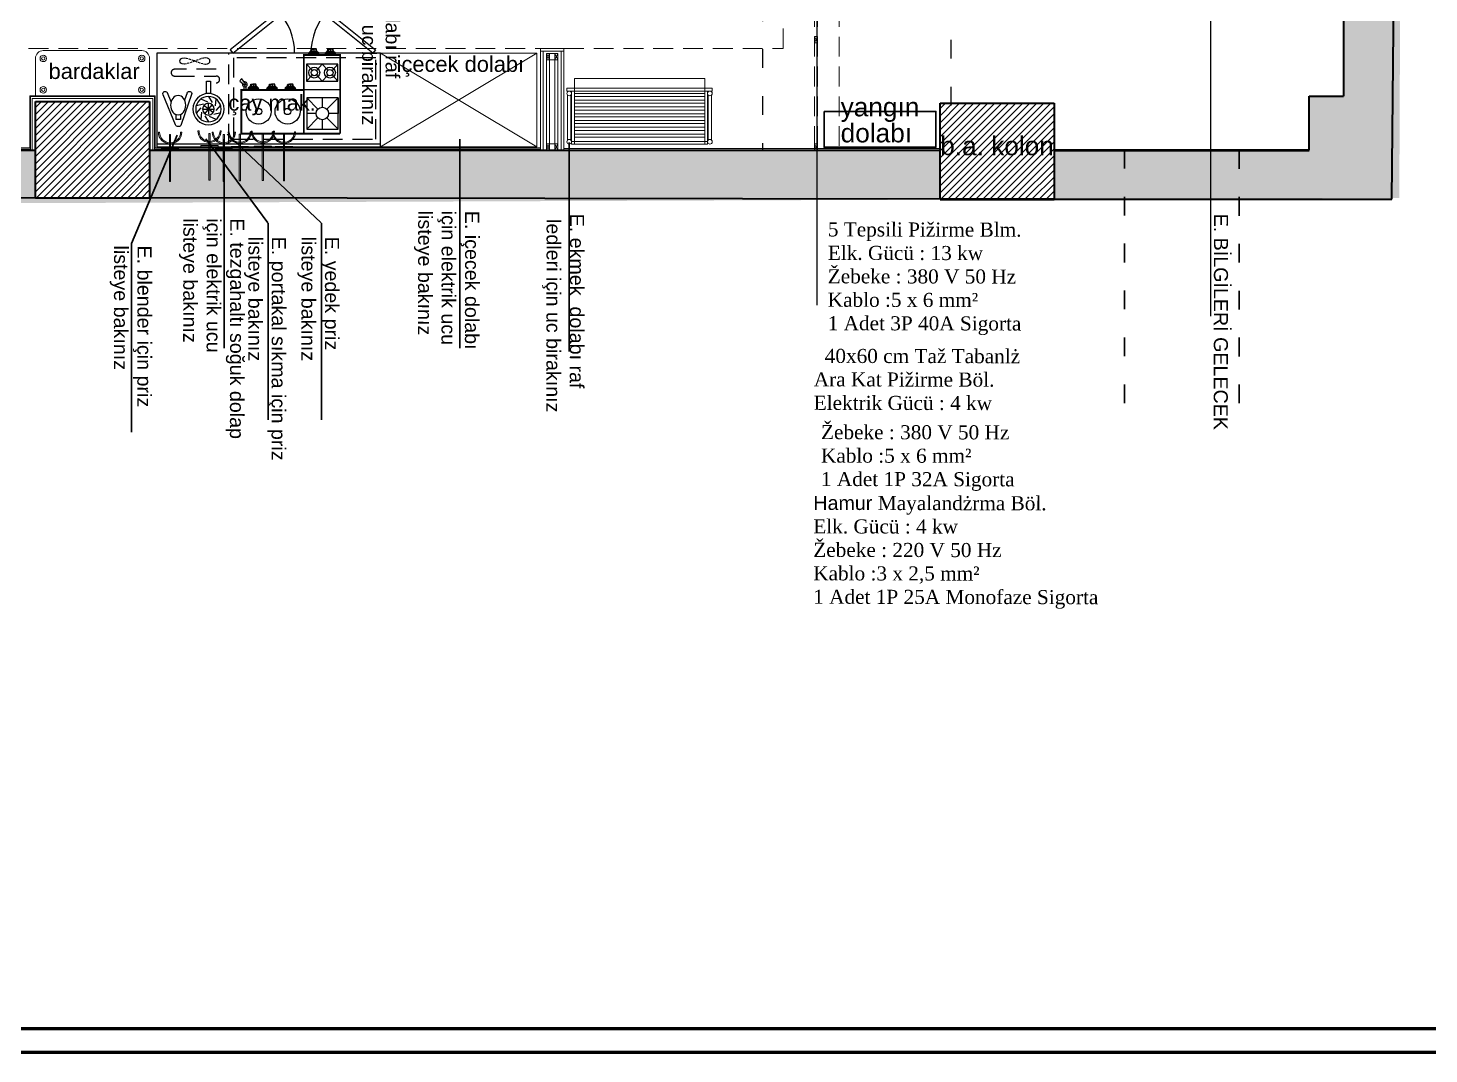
# Model space of a CAD drawing. Header units: millimetres. Extents: x 54215 to 67697, y 23496 to 56611.
# Drawn here: x 57009 to 57904, y 46192 to 46848 of the extents above; entities that cross this region are included whole.
import ezdxf

# ---------------------------------------------------------------- set-up
doc = ezdxf.new("R2010")
doc.units = ezdxf.units.MM
doc.linetypes.add('ACAD_ISO03W100', pattern=[30, 12, -18])
doc.linetypes.add('DASHED', pattern=[19.049999999999997, 12.7, -6.349999999999998])
for name, color, linetype, lineweight in [('- 0.09', 9, 'Continuous', 9), ('- 0.25', 43, 'Continuous', 25), ('- 0.30', 6, 'Continuous', 30), ('- 0.50', 30, 'Continuous', 50), ('END.MUTFAK', 135, 'Continuous', 25), ('no3_ahsap gorunus on ince', 32, 'Continuous', 13), ('no3_ahşap gorunus on kalın', 22, 'Continuous', 15), ('no3_cam kesit on', 131, 'Continuous', 18), ('no3_duvar kaplama', 8, 'Continuous', 0), ('no3_duvar mevcut', 4, 'Continuous', 35), ('no3_elektrik işaretleri', 10, 'Continuous', 0), ('no3_kutu profil gorunus', 8, 'Continuous', 0), ('no3_kutuprofil kesit', 74, 'Continuous', 18), ('no3_paslanmaz gorunus arka', 173, 'Continuous', 13), ('no3_tefriş izdüşüm', 87, 'Continuous', 15), ('t_elektrik', 1, 'Continuous', 30), ('t_yazı', 154, 'Continuous', 25)]:
    doc.layers.add(name, color=color, linetype=linetype, lineweight=lineweight)
for name, color, linetype in [('-DWG_ANA', 7, 'Continuous'), ('-DWG_DETAY1', 7, 'Continuous'), ('-DWG_DETAY2', 7, 'Continuous'), ('Kıtc-002 Çizgi', 7, 'Continuous'), ('Kıtc-041 İstif Rafı', 7, 'Continuous'), ('S2000-002 Çizgi', 7, 'Continuous')]:
    doc.layers.add(name, color=color, linetype=linetype)
doc.layers.add('0 rölöve', color=7, linetype='Continuous', true_color=0xf1380e)
doc.layers.add('no3_ahsap kesit on', color=7, linetype='Continuous', lineweight=20, true_color=0xfca103)
doc.layers.add('no3_alçıpan kesit', color=7, linetype='Continuous', lineweight=20, true_color=0xf5003d)
doc.styles.get("Standard").update_dxf_attribs({"font": 'arial.ttf'})

# ---------------------------------------------------------------- blocks, each defined once
blk = doc.blocks.new('A$C7D36761A')
at = {"layer": 'S2000-002 Çizgi'}
for points in [[(-2.3844095267e-06, 20.47177175591787), (6.62293793291792, 1.212041797656635, 0.6911405248656207), (10.36301778022698, 1.099513822895457), (18.28733002472472, 20.30297979377792)], [(2.836948346875941, 21.44732828849738), (4.451005036999046, 16.75359793616917, 0.6911405248656199)]]:
    blk.add_lwpolyline(points, format="xyb", dxfattribs=at)
for points in [[(13.13968514223143, 15.6931171166907), (15.51416098504614, 21.44732828849738)], [(7.066098159348257, 7.733081044767458), (7.066098159348257, 4.375970162553127)], [(7.066098159348257, 4.375970162553127), (10.06609815934826, 4.375970162553127)], [(10.06609815934826, 7.705285465795896), (10.06609815934826, 4.375970162553127)]]:
    blk.add_lwpolyline(points, dxfattribs=at)
for centre, radius, start, end in [((1.418472981233206, 20.95955002220944), 1.499999999999993, 18.97681448350662, 198.9768144835066), ((16.90074550488498, 20.87515404113765), 1.49999999999998, 337.5765031485553, 157.5765031485554)]:
    blk.add_arc(centre, radius, start, end, dxfattribs=at)
blk.add_ellipse((8.599317251704633, 13.59240987799239), major_axis=(0, -6.179202433773752), ratio=0.7813187861733522, dxfattribs=at)
blk = doc.blocks.new('A$C4AF1199D')
at = {"layer": 'S2000-002 Çizgi'}
for points in [[(2.400204933089298, 20.60039446509836), (5.418142582304426, 17.11905786534953)], [(5.398298399783922, 24.62678844026232), (5.793582934365075, 20.03642872537966)], [(6.250007820832253, 18), (13.75000782083225, 18)], [(12.58659315990735, 19.93750540995643), (7.134084447750865, 15.69714172376734)], [(7.658364898246872, 20.97446396229316), (12.41140668627577, 15.17286127327134)], [(10.19046196358522, 26.12197446750179), (7.812108126548992, 22.17595302798145)], [(10.17535400673296, 21.15505533376563), (10.00000782083225, 14.25)], [(14.94625202276984, 24.51484230391361), (10.70271014259015, 22.7204052093166)], [(17.84911841808934, 20.4192618115776), (13.361277260311, 21.4618230413671)], [(17.79026485132908, 15.39960553490345), (14.77232720211304, 18.88094213465229)], [(2.341351366329035, 15.58073818842422), (6.829192524106473, 14.53817695863472)], [(5.244217761647631, 11.48515769608639), (9.487759641826415, 13.2795947906834)], [(10.00000782083225, 9.878025532500033), (12.37836165786848, 13.82404697202037)], [(14.79217138463354, 11.3732115597395), (14.39688685005239, 15.96357127462215)]]:
    blk.add_lwpolyline(points, dxfattribs=at)
blk.add_lwpolyline([(8.750007820832252, 0), (11.25000782083225, 0), (11.25000782083225, 8), (8.750007820832252, 8)], close=True, dxfattribs=at)
for radius in [10, 8.121974467500472, 3.75]:
    blk.add_circle((10.00000782083225, 18), radius, dxfattribs=at)
blk = doc.blocks.new('A$C5997760D')
at = {"layer": 'Kıtc-002 Çizgi'}
blk.add_line((143.0000070267433, 84.8304996635179), (7.026743333e-06, 84.8304996635179), dxfattribs=at)
for points in [[(143.0000070267433, 26.83049966351791), (143.0000070267433, 86.83049966351791), (7.026743333e-06, 86.83049966351791), (7.026743333e-06, 26.83049966351791)], [(34.04534993914423, -8.9331842901e-06), (3.149249461815998, 24.77075963169591), (4.800634032808375, 26.83049966351791), (35.6967345101366, 2.05973109863771)], [(65.19891237955744, -8.9331842901e-06), (96.09501285688565, 24.77075963169591), (94.44362828589328, 26.83049966351791), (63.54752780856506, 2.05973109863771)]]:
    blk.add_lwpolyline(points, close=True, dxfattribs=at)
at = {"layer": 'Kıtc-002 Çizgi', "linetype": 'DASHED'}
blk.add_lwpolyline([(94.00000702674332, 81.8304996635179), (3.000007026743332, 81.8304996635179), (3.000007026743332, 29.83049966351791), (94.00000702674332, 29.83049966351791)], close=True, dxfattribs=at)
blk.add_lwpolyline([(97.00000702674333, 84.8304996635179), (97.00000702674333, 26.83049966351791)], dxfattribs=at)
for points in [[(131.6686718224737, 41.51216792158538), (104.9968734031281, 41.51216792158538, -1), (104.9968734031281, 45.857971913043)], [(104.9968734031281, 37.16636393012687), (131.6686718224737, 37.16636393012687, 1), (131.6686718224737, 41.51216792158538)]]:
    blk.add_lwpolyline(points, format="xyb", dxfattribs=at)
at = {"layer": 'Kıtc-002 Çizgi', "linetype": 'DASHED', "ltscale": 0.1}
blk.add_lwpolyline([(125.5600217277351, 29.85663837898119), (124.103026808516, 30.02866811229797), (122.4009299402678, 30.48220104558915), (120.5354317726705, 31.12340277886233), (118.5882329553951, 31.85843891212698), (116.6410341381197, 32.59347504539164), (114.7755359705225, 33.23467677866484), (113.0734391022742, 33.68820971195511), (111.6164441830551, 33.86023944527278), (110.4726350875935, 33.68820971195511), (109.6556285908336, 33.23467677866484), (109.1654246927792, 32.59347504539164), (109.0020233934283, 31.85843891212698), (109.1654246927792, 31.12340277886233), (109.6556285908336, 30.48220104558915), (110.4726350875935, 30.02866811229797), (111.6164441830551, 29.85663837898119), (113.0734391022742, 30.02866811229797), (114.7755359705225, 30.48220104558915), (116.6410341381197, 31.12340277886233), (118.5882329553951, 31.85843891212698), (120.5354317726705, 32.59347504539164), (122.4009299402678, 33.23467677866484), (124.103026808516, 33.68820971195511), (125.5600217277351, 33.86023944527278), (126.7038308231967, 33.68820971195511), (127.5208373199566, 33.23467677866484), (128.0110412180111, 32.59347504539164), (128.1744425173619, 31.85843891212698), (128.0110412180111, 31.12340277886233), (127.5208373199566, 30.48220104558915), (126.7038308231967, 30.02866811229797)], close=True, dxfattribs=at)
at = {"layer": 'Kıtc-002 Çizgi', "const_width": 0.4400000000000003}
for points in [[(31.78656147161929, 1.810961561527619), (30.72242176602231, 0.4836806909370355), (25.05136435733949, 5.030417930212933), (23.59928582496832, 6.194613434101484)], [(67.45770084708239, 1.810961561527619), (68.52184055267753, 0.4836806909370355), (74.19289796136219, 5.030417930212933), (75.64497649373152, 6.194613434101484)]]:
    blk.add_lwpolyline(points, dxfattribs=at)
at = {"layer": 'Kıtc-002 Çizgi'}
for centre, start, end in [((4.800634032808375, 26.83049966351791), 317.4567545819677, 0), ((94.44362828589328, 26.83049966351791), 180, 222.5432454180323)]:
    blk.add_arc(centre, 39.60000000000014, start, end, dxfattribs=at)
blk = doc.blocks.new('ÇO3')
at = {"layer": '-DWG_ANA', "color": 0, "const_width": 1.199999999999999}
for points in [[(0, 50.22077461259504), (63.21072229236732, 50.22077461259504), (63.21072229236732, 22.3403630613725), (23.21072229236734, 22.3403630613725), (23.21072229236734, 27.22077461259506)], [(0, 50.22077461259504), (0, 0), (23.21072229236734, 0), (23.21072229236734, 22.3403630613725)], [(23.21072229236734, 27.22077461259506), (23.21072229236734, 50.22077461259504)]]:
    blk.add_lwpolyline(points, dxfattribs=at)
at = {"layer": '-DWG_DETAY1', "color": 0}
for points in [[(1.380247212588072, 47.3810839628627), (1.380247212588072, 27.3810839628627), (21.38024721258807, 27.3810839628627), (21.38024721258807, 47.3810839628627), (1.380247212588072, 47.3810839628627), (8.551820087841861, 40.20951108760892)], [(15.38024721258807, 37.3810839628627), (21.38024721258807, 37.3810839628627), (21.38024721258807, 47.3810839628627), (11.38024721258807, 47.3810839628627), (11.38024721258807, 41.3810839628627)], [(21.38024721258807, 47.3810839628627), (14.20867433733429, 40.20951108760892)], [(8.551820087841861, 34.55265683811649), (1.380247212588072, 27.3810839628627), (1.380247212588072, 37.3810839628627), (7.380247212588074, 37.3810839628627)], [(8.551820087841861, 34.55265683811649), (1.380247212588072, 27.3810839628627), (1.380247212588072, 37.3810839628627), (7.380247212588074, 37.3810839628627)], [(11.38024721258807, 33.3810839628627), (11.38024721258807, 28.38108396286271), (11.38024721258807, 27.3810839628627)], [(14.20867433733429, 34.55265683811649), (21.38024721258807, 27.3810839628627)], [(0, 22.3403630613725), (23.21072229236734, 22.3403630613725)], [(1.488306473683678, 5.765965342303388), (21.48830647368368, 5.765965342303388), (21.48830647368368, 16.76596534230339), (1.488306473683678, 16.76596534230339), (1.488306473683678, 5.765965342303388), (11.48830647368368, 5.765965342303388), (11.48830647368368, 5.765965342303388)], [(1.488306473683678, 16.76596534230339), (5.203671739396668, 12.67906355001924)], [(5.163655430555991, 9.808849194862887), (1.488306473683678, 5.765965342303388)], [(11.48830647368368, 16.76596534230339), (7.851433321650803, 12.76540487506691)], [(7.893894655975371, 9.719818341782684), (11.48830647368368, 5.765965342303388), (15.16365543055599, 9.808849194862887)], [(17.8514333216508, 12.76540487506691), (21.48830647368368, 16.76596534230339), (11.48830647368368, 16.76596534230339), (15.20367173939689, 12.67906355001924)], [(17.8514333216508, 12.76540487506691), (21.48830647368368, 16.76596534230339), (11.48830647368368, 16.76596534230339), (15.20367173939667, 12.67906355001924)], [(11.48830647368368, 16.76596534230339), (11.48830647368368, 16.76596534230339)], [(17.89389465597537, 9.719818341782684), (21.48830647368368, 5.765965342303388)]]:
    blk.add_lwpolyline(points, dxfattribs=at)
for centre, radius in [((11.38024721258807, 37.3810839628627), 4), ((33.65140573768531, 36.10588161377882), 8), ((52.13021732999459, 36.10588161377882), 8)]:
    blk.add_circle(centre, radius, dxfattribs=at)
at = {"layer": '-DWG_DETAY2', "color": 0}
for points in [[(34.2277412717956, 21.29939940859094), (28.39251837540678, 21.30634256659641), (28.9604960605293, 20.76181562430793), (34.13213891178316, 20.75438293645721), (34.95532404188316, 20.76649333902196), (35.39762372754513, 21.31890437972879)], [(33.40449842494218, 20.61277673057748), (29.21679954758838, 20.60968742190926), (29.65794741385618, 20.1918396345327), (31.40008347482968, 20.19312482627947), (34.13199245820715, 20.17289423289731), (34.5743904500282, 20.62103384663351)], [(45.83848708743127, 21.29939940859094), (40.00326419104249, 21.30634256659641), (40.571241876165, 20.76181562430793), (45.74288472741886, 20.75438293645721), (46.56606985751886, 20.76649333902196), (47.00836954318083, 21.31890437972879)], [(45.01524424057786, 20.61277673057748), (40.82754536322409, 20.60968742190926), (41.26869322949185, 20.1918396345327), (43.01082929046538, 20.19312482627947), (45.74273827384286, 20.17289423289731), (46.18513626566389, 20.62103384663351)], [(57.87615927669025, 21.29939940859094), (52.04093638030144, 21.30634256659641), (52.60891406542397, 20.76181562430793), (57.7805569166778, 20.75438293645721), (58.60374204677782, 20.76649333902196), (59.04604173243978, 21.31890437972879)], [(57.05291642983685, 20.61277673057748), (52.86521755248305, 20.60968742190926), (53.30636541875083, 20.1918396345327), (55.04850147972433, 20.19312482627947), (57.78041046310182, 20.17289423289731), (58.22280845492286, 20.62103384663351)], [(8.542167780213047, -1.10391327302841), (2.706944883824232, -1.096970115022483), (3.274922568946747, -1.641497057310971), (8.446565420200612, -1.648929745161693), (9.269750550300614, -1.636819342596935), (9.712050235962579, -1.084408301890107)], [(7.718924933359629, -1.790535951041418), (3.531226056005833, -1.793625259709639), (3.972373922273618, -2.211473047085746), (5.714509983247126, -2.210187855339424), (8.446418966624606, -2.230418448722048), (8.888816958445659, -1.782278834984936)], [(19.20134730956374, -1.10391327302841), (13.36612441317493, -1.096970115022483), (13.93410209829744, -1.641497057310971), (19.10574494955131, -1.648929745161693), (19.92893007965131, -1.636819342596935), (20.37122976531327, -1.084408301890107)], [(18.37810446271032, -1.790535951041418), (14.19040558535653, -1.793625259709639), (14.63155345162431, -2.211473047085746), (16.37368951259782, -2.210187855339424), (19.1055984959753, -2.230418448722048), (19.54799648779635, -1.782278834984936)]]:
    blk.add_lwpolyline(points, close=True, dxfattribs=at)
for points in [[(29.91316507956663, 20.19638528264341), (30.23111852622469, 18.67532730739867), (32.087591283758, 18.68010806927577)], [(30.65391522439859, 18.82775041144714), (30.41970176757718, 20.17682594855387)], [(31.84980603959412, 18.82475912260224), (31.84879903341335, 20.18980195495942)], [(31.84991539601015, 18.67652151055153), (31.84991287951743, 18.67993273146521)], [(33.79170740263453, 20.17541414429798), (33.48165227740424, 18.68113648245435), (32.087591283758, 18.68010806927577)], [(33.02013046184721, 18.67738479027912), (33.02070368173509, 18.68079643591954)], [(33.04569113973503, 18.82951484921659), (33.27257137033212, 20.17984299790533)], [(41.52391089520231, 20.19638528264341), (41.8418643418604, 18.67532730739867), (43.69833709939371, 18.68010806927577)], [(42.2646610400343, 18.82775041144714), (42.03044758321289, 20.17682594855387)], [(43.46055185522982, 18.82475912260224), (43.45954484904905, 20.18980195495942)], [(43.46066121164585, 18.67652151055153), (43.46065869515314, 18.67993273146521)], [(45.40245321827025, 20.17541414429798), (45.09239809303994, 18.68113648245435), (43.69833709939371, 18.68010806927577)], [(44.63087627748291, 18.67738479027912), (44.63144949737077, 18.68079643591954)], [(44.65643695537074, 18.82951484921659), (44.88331718596779, 20.17984299790533)], [(53.56158308446129, 20.19638528264341), (53.87953653111936, 18.67532730739867), (55.73600928865267, 18.68010806927577)], [(54.30233322929325, 18.82775041144714), (54.06811977247185, 20.17682594855387)], [(55.49822404448879, 18.82475912260224), (55.49721703830801, 20.18980195495942)], [(55.49833340090479, 18.67652151055153), (55.4983308844121, 18.67993273146521)], [(57.44012540752919, 20.17541414429798), (57.13007028229888, 18.68113648245435), (55.73600928865267, 18.68010806927577)], [(56.66854846674187, 18.67738479027912), (56.66912168662975, 18.68079643591954)], [(56.69410914462968, 18.82951484921659), (56.92098937522678, 20.17984299790533)], [(60.30236056835042, 20.09560425763857), (60.30968001417682, 22.3403630613725)], [(61.5409759392021, 20.09560425763857), (61.5482953850285, 22.3403630613725)], [(4.227591587984076, -2.206927398975494), (4.545545034642144, -3.727985374220224), (6.402017792175457, -3.723204612342668)], [(4.968341732816043, -3.575562270171758), (4.734128275994634, -2.22648673306503)], [(6.164232548011568, -3.578553559016653), (6.163225541830799, -2.213510726659476)], [(6.164341904427597, -3.726791171067817), (6.164339387934888, -3.723379950153685)], [(8.106133911051982, -2.227898537321379), (7.796078785821692, -3.722176199164549), (6.402017792175457, -3.723204612342668)], [(7.334556970264658, -3.725927891339778), (7.33513019015254, -3.722516245699353)], [(7.360117648152482, -3.573797832402306), (7.586997878749571, -2.223469683713119)], [(14.88677111733477, -2.206927398975494), (15.20472456399284, -3.727985374220224), (17.06119732152615, -3.723204612342668)], [(15.62752126216674, -3.575562270171758), (15.39330780534533, -2.22648673306503)], [(16.82341207736226, -3.578553559016653), (16.82240507118149, -2.213510726659476)], [(16.82352143377829, -3.726791171067817), (16.82351891728558, -3.723379950153685)], [(18.76531344040268, -2.227898537321379), (18.45525831517239, -3.722176199164549), (17.06119732152615, -3.723204612342668)], [(17.99373649961535, -3.725927891339778), (17.99430971950323, -3.722516245699353)], [(18.01929717750318, -3.573797832402306), (18.24617740810026, -2.223469683713119)]]:
    blk.add_lwpolyline(points, dxfattribs=at)
blk.add_lwpolyline([(61.16252684008464, 19.13000828291705, 0.4195079726766159), (60.49312285691485, 18.46657117083987), (62.86194281268332, 15.29157950106491, 0.2080173185275179), (64.20706004464114, 16.63442533450143), (61.15858765703911, 19.13392603976854)], format="xyb", dxfattribs=at)
for centre, radius in [((33.65140573768531, 36.10588161377882), 2), ((52.13021732999459, 36.10588161377882), 2), ((6.576391135879931, 11.22453907153158), 3.5), ((6.576391135879931, 11.22453907153158), 2), ((16.57639113587993, 11.22453907153158), 3.5), ((16.57639113587993, 11.22453907153158), 2)]:
    blk.add_circle(centre, radius, dxfattribs=at)
for centre, radius, start, end in [((30.10596684974689, 19.68507344703084), 1.017472460869073, 277.0654184071776, 302.5842223577749), ((31.2548427310453, 20.01847158318196), 1.333765637982468, 243.2210520899354, 296.492319956226), ((32.44300747352713, 20.01934810457123), 1.333765637982468, 243.5922154038091, 296.8634832701106), ((33.59237400657412, 19.68764540556185), 1.017472460869073, 237.500313002265, 263.0191169528795), ((41.7167126653826, 19.68507344703084), 1.017472460869073, 277.0654184071776, 302.5842223577749), ((42.86558854668101, 20.01847158318196), 1.333765637982468, 243.2210520899354, 296.492319956226), ((44.05375328916285, 20.01934810457123), 1.333765637982468, 243.5922154038091, 296.8634832701106), ((45.20311982220983, 19.68764540556185), 1.017472460869073, 237.500313002265, 263.0191169528795), ((53.75438485464154, 19.68507344703084), 1.017472460869073, 277.0654184071776, 302.5842223577749), ((54.90326073593998, 20.01847158318196), 1.333765637982468, 243.2210520899354, 296.492319956226), ((56.09142547842179, 20.01934810457123), 1.333765637982468, 243.5922154038091, 296.8634832701106), ((57.24079201146878, 19.68764540556185), 1.017472460869073, 237.500313002265, 263.0191169528795), ((60.9191664132502, 18.69863144634109), 1.549395115505194, 339.0257181282757, 288.6695317622443), ((60.9191664132502, 18.69863144634109), 0.5493951155051946, 23.39968317832154, 245.7834632679873), ((4.420393358164347, -2.718239234587599), 1.017472460869073, 277.0654184071776, 302.5842223577749), ((5.569269239462752, -2.38484109843648), 1.333765637982468, 243.2210520899354, 296.492319956226), ((6.757433981944582, -2.383964577047663), 1.333765637982468, 243.5922154038091, 296.8634832701106), ((7.906800514991571, -2.715667276057045), 1.017472460869073, 237.500313002265, 263.0191169528795), ((15.07957288751504, -2.718239234587599), 1.017472460869073, 277.0654184071776, 302.5842223577749), ((16.22844876881345, -2.38484109843648), 1.333765637982468, 243.2210520899354, 296.492319956226), ((17.41661351129528, -2.383964577047663), 1.333765637982468, 243.5922154038091, 296.8634832701106), ((18.56598004434227, -2.715667276057045), 1.017472460869073, 237.500313002265, 263.0191169528795)]:
    blk.add_arc(centre, radius, start, end, dxfattribs=at)
blk = doc.blocks.new('plan girişblok')
at = {"layer": '- 0.09'}
h = blk.add_hatch(dxfattribs=at)
h.set_pattern_fill('ANSI31', color=256)
h.set_pattern_definition([(45, (2446.458079523405, 1691.4683913488), (-2.245064030267287, 2.245064030267287), [])])
h.paths.add_polyline_path([(3742.069556933275, 3361.459348802062), (3669.069556933275, 3361.459348802062), (3669.069556933275, 3299.959348802062), (3742.069556933275, 3299.959348802062)])
h.paths.add_polyline_path([(4427.569556933273, 3356.959348802063), (4354.069556933273, 3356.959348802063), (4354.069556933273, 3295.459348802062), (4427.569556933273, 3295.459348802062)])
h.paths.add_polyline_path([(5009.069556933273, 3355.959348802062), (4935.569556933273, 3355.959348802062), (4935.569556933273, 3294.459348802063), (5009.069556933273, 3294.459348802063)])
h.paths.add_polyline_path([(5006.069556933272, 2568.459348802062), (4933.069556933273, 2568.459348802062), (4933.069556933273, 2506.959348802062), (5006.069556933272, 2506.959348802062)])
h.paths.add_polyline_path([(4427.569556933273, 2569.459348802062), (4354.569556933273, 2569.459348802062), (4354.569556933273, 2507.959348802062), (4427.569556933273, 2507.959348802062)])
h.paths.add_polyline_path([(3742.069556933273, 2563.459348802062), (3669.069556933273, 2563.459348802062), (3669.069556933273, 2501.959348802062), (3742.069556933273, 2501.959348802062)])
at = {"layer": 'no3_duvar kaplama'}
h = blk.add_hatch(color=256, dxfattribs=at)
h.dxf.hatch_style = 1
h.paths.add_polyline_path([(3669.069556933273, 2563.459348802062), (3687.069556933273, 2563.459348802062), (3669.069556933273, 2563.459348802062), (3669.069556933273, 2501.959348802062), (3687.069556933273, 2501.959348802062), (5226.727549740031, 2507.866896666558), (5230.280961993162, 3355.959348802062), (3742.069556933275, 3356.959348802063), (3687.069556933275, 3361.459348802062), (3669.069556933275, 3361.459348802062), (3669.069556933275, 3293.959348802062), (3687.069556933275, 3293.959348802062), (3687.069556933275, 3299.959348802062), (3669.069556933275, 3299.959348802062), (3669.069556933275, 3361.459348802062), (3742.069556933275, 3361.459348802062), (3742.069556933275, 3321.959348802062), (4354.069556933273, 3321.959348802062), (4354.069556933273, 3356.959348802063), (4427.569556933273, 3356.959348802063), (4427.569556933273, 3322.959348802062), (4935.569556933273, 3322.959348802062), (4935.569556933273, 3355.959348802062), (5009.069556933273, 3355.959348802062), (5009.069556933273, 3318.959348802062), (5144.569556933273, 3318.959348802062), (5144.569556933273, 3310.459348802062), (5191.069556933273, 3310.459348802062), (5191.069556933273, 2572.959348802062), (5169.133588432907, 2572.959348802062), (5169.133588432907, 2538.459348802062), (5006.069556933272, 2538.459348802062), (5006.069556933272, 2506.959348802062), (4933.069556933273, 2506.959348802062), (4933.069556933273, 2538.459348802062), (4427.569556933273, 2538.459348802062), (4427.569556933273, 2507.959348802062), (4354.569556933273, 2507.959348802062), (4354.569556933273, 2538.459348802062), (3742.069556933273, 2538.459348802062), (3742.069556933273, 2501.959348802062), (3669.069556933273, 2501.959348802062)])
h.paths.add_polyline_path([(5191.069556933273, 2684.861994174058), (5191.069556933273, 2661.570043287291), (5203.304182241043, 2661.570043287291), (5203.304182241043, 2684.861994174058)], flags=17)
at = {"layer": '- 0.30', "linetype": 'ACAD_ISO03W100'}
blk.add_lwpolyline([(5051.059705686135, 2376.584712570585), (5051.059705686135, 2538.459348802062), (5124.345779135078, 2538.459348802062), (5124.345779135078, 2376.584712570585)], dxfattribs=at)
at = {"layer": '- 0.50'}
for p, q in [((5006.069556933272, 2538.459348802062), (5169.133588432907, 2538.459348802062)), ((4933.069556933273, 2506.959348802062), (5006.069556933272, 2506.959348802062))]:
    blk.add_line(p, q, dxfattribs=at)
at = {"layer": 'no3_ahsap kesit on'}
for p, q in [((4692.525137844523, 2603.459348802062), (4677.525137844525, 2603.459348802062)), ((4677.525137844525, 2603.459348802062), (4677.525137844525, 2538.459348802062)), ((4692.525137844523, 2601.659348802062), (4677.525137844525, 2601.659348802062)), ((4679.325137844528, 2601.659348802062), (4679.325137844528, 2538.459348802062))]:
    blk.add_line(p, q, dxfattribs=at)
for points in [[(4692.525137844523, 2538.459348802062), (4692.525137844523, 2603.459348802062), (4677.525137844525, 2603.459348802062)], [(4690.72513784452, 2538.459348802062), (4690.72513784452, 2601.659348802062), (4677.525137844525, 2601.659348802062)]]:
    blk.add_lwpolyline(points, dxfattribs=at)
at = {"layer": 'no3_alçıpan kesit'}
for points in [[(4351.369556933269, 2538.459348802062), (4351.369556933269, 2572.659348802066), (4430.769556933269, 2572.659348802066), (4430.769556933269, 2538.459348802062)], [(4352.569556933273, 2538.459348802062), (4352.569556933273, 2571.459348802062), (4429.569556933272, 2571.459348802062), (4429.569556933272, 2538.459348802062)]]:
    blk.add_lwpolyline(points, dxfattribs=at)
at = {"layer": 'no3_cam kesit on'}
blk.add_lwpolyline([(4350.969556933274, 2539.959348802062), (4350.969556933274, 2573.059348802061), (4431.169556933271, 2573.059348802061), (4431.169556933271, 2539.959348802062)], dxfattribs=at)
at = {"layer": 'no3_duvar kaplama', "linetype": 'DASHED'}
for p, q in [((4832.76955693327, 2603.459348802062), (4832.76955693327, 2934.259348802065)), ((4083.480189654221, 2603.459348802062), (4677.525137844525, 2603.459348802062)), ((4692.525137844523, 2603.459348802062), (4832.76955693327, 2603.459348802062))]:
    blk.add_line(p, q, dxfattribs=at)
at = {"layer": 'no3_duvar kaplama'}
for p, q in [((4083.480189654221, 2539.959348802062), (4351.369556933269, 2539.959348802062)), ((4083.480189654221, 2538.959348802062), (4351.369556933269, 2538.959348802062)), ((4430.769556933269, 2539.959348802062), (4677.525137844525, 2539.959348802062)), ((4430.769556933269, 2538.959348802062), (4677.525137844525, 2538.959348802062)), ((4692.525137844523, 2539.459348802062), (4933.069556933273, 2539.459348802062))]:
    blk.add_line(p, q, dxfattribs=at)
at = {"layer": 'no3_duvar mevcut'}
for p, q in [((5221.851176491274, 2506.959348802062), (5230.280961993162, 3355.959348802062)), ((5191.069556933273, 3310.459348802062), (5191.069556933273, 2572.959348802062)), ((5169.133588432907, 2538.459348802062), (5169.133588432907, 2572.959348802062)), ((5169.133588432907, 2572.959348802062), (5191.069556933273, 2572.959348802062)), ((4354.569556933273, 2507.959348802062), (4354.569556933273, 2569.459348802062)), ((4354.569556933273, 2569.459348802062), (4427.569556933273, 2569.459348802062)), ((4427.569556933273, 2569.459348802062), (4427.569556933273, 2507.959348802062)), ((4933.069556933273, 2506.959348802062), (4933.069556933273, 2568.459348802062)), ((4933.069556933273, 2568.459348802062), (5006.069556933272, 2568.459348802062)), ((5006.069556933272, 2568.459348802062), (5006.069556933272, 2506.959348802062)), ((3742.069556933273, 2538.459348802062), (4354.569556933273, 2538.459348802062)), ((4427.569556933273, 2538.459348802062), (4933.069556933273, 2538.459348802062)), ((4354.569556933273, 2507.959348802062), (3742.069556933273, 2501.959348802062)), ((4354.569556933273, 2507.959348802062), (4427.569556933273, 2507.959348802062)), ((4933.069556933273, 2506.959348802062), (4427.569556933273, 2507.959348802062)), ((5006.069556933272, 2506.959348802062), (5221.851176491274, 2506.959348802062))]:
    blk.add_line(p, q, dxfattribs=at)
at = {"layer": 'no3_kutu profil gorunus'}
for p, q in [((4683.325137844525, 2600.159348802066), (4686.725137844519, 2600.159348802066)), ((4681.325137844526, 2596.159348802066), (4681.325137844526, 2542.459348802062)), ((4688.72513784452, 2596.159348802066), (4688.72513784452, 2542.459348802062))]:
    blk.add_line(p, q, dxfattribs=at)
blk.add_lwpolyline([(4683.325137844525, 2596.159348802066), (4686.725137844519, 2596.159348802066), (4686.725137844519, 2542.459348802062), (4683.325137844525, 2542.459348802062)], close=True, dxfattribs=at)
at = {"layer": 'no3_kutuprofil kesit'}
for p, q in [((4681.325137844526, 2596.159348802066), (4683.325137844525, 2600.159348802066)), ((4683.325137844525, 2596.159348802066), (4681.325137844526, 2600.159348802066)), ((4686.725137844519, 2596.159348802066), (4688.72513784452, 2600.159348802066)), ((4688.72513784452, 2596.159348802066), (4686.725137844519, 2600.159348802066)), ((4681.325137844526, 2538.459348802062), (4683.325137844525, 2542.459348802062)), ((4683.325137844525, 2538.459348802062), (4681.325137844526, 2542.459348802062)), ((4686.725137844519, 2538.459348802062), (4688.72513784452, 2542.459348802062)), ((4688.72513784452, 2538.459348802062), (4686.725137844519, 2542.459348802062))]:
    blk.add_line(p, q, dxfattribs=at)
for points in [[(4681.325137844526, 2596.159348802066), (4683.325137844525, 2596.159348802066), (4683.325137844525, 2600.159348802066), (4681.325137844526, 2600.159348802066)], [(4686.725137844519, 2596.159348802066), (4688.72513784452, 2596.159348802066), (4688.72513784452, 2600.159348802066), (4686.725137844519, 2600.159348802066)], [(4681.325137844526, 2538.459348802062), (4683.325137844525, 2538.459348802062), (4683.325137844525, 2542.459348802062), (4681.325137844526, 2542.459348802062)], [(4686.725137844519, 2538.459348802062), (4688.72513784452, 2538.459348802062), (4688.72513784452, 2542.459348802062), (4686.725137844519, 2542.459348802062)]]:
    blk.add_lwpolyline(points, close=True, dxfattribs=at)
at = {"layer": 'no3_tefriş izdüşüm', "linetype": 'DASHED'}
for p, q in [((4852.76955693327, 2744.259348802061), (4852.76955693327, 2539.759348802061)), ((4854.76955693327, 2744.259348802065), (4854.76955693327, 2539.759348802061)), ((4868.469556933267, 2744.259348802065), (4868.469556933267, 2538.459348802062)), ((4852.76955693327, 2611.059348802061), (4854.76955693327, 2607.059348802061)), ((4852.76955693327, 2607.059348802061), (4854.76955693327, 2611.059348802061)), ((4852.76955693327, 2542.459348802062), (4854.76955693327, 2538.459348802062)), ((4852.76955693327, 2538.459348802062), (4854.76955693327, 2542.459348802062))]:
    blk.add_line(p, q, dxfattribs=at)
for points in [[(4854.76955693327, 2607.059348802061), (4852.76955693327, 2607.059348802061), (4852.76955693327, 2611.059348802061), (4854.76955693327, 2611.059348802061)], [(4854.76955693327, 2538.459348802062), (4852.76955693327, 2538.459348802062), (4852.76955693327, 2542.459348802062), (4854.76955693327, 2542.459348802062)]]:
    blk.add_lwpolyline(points, close=True, dxfattribs=at)
at = {"layer": '0 rölöve'}
blk.add_text('b.a. kolon', height=12, dxfattribs=at).set_placement((4933.124796112961, 2535.149456150983))
blk = doc.blocks.new('ekmekrafıüstttt')
at = {"layer": 'no3_ahşap gorunus on kalın'}
for p, q in [((1429.43177903206, 4409.456147851837), (1429.43177903206, 4377.256147851833)), ((1431.23177903206, 4409.456147851837), (1431.23177903206, 4377.256147851833)), ((1514.63177903206, 4409.456147851837), (1514.63177903206, 4377.256147851833)), ((1516.43177903206, 4409.456147851837), (1516.43177903206, 4377.256147851833))]:
    blk.add_line(p, q, dxfattribs=at)
for points in [[(1429.43177903206, 4411.256147851836), (1516.43177903206, 4411.256147851836), (1516.43177903206, 4409.456147851834), (1429.43177903206, 4409.456147851837)], [(1426.43177903206, 4377.256147851833), (1519.43177903206, 4377.256147851833), (1519.43177903206, 4375.456147851834), (1426.43177903206, 4375.456147851834)]]:
    blk.add_lwpolyline(points, close=True, dxfattribs=at)
at = {"layer": 'no3_duvar kaplama'}
for p, q in [((1431.23177903206, 4406.794103968985, 2), (1514.63177903206, 4406.794103968985, 2)), ((1431.23177903206, 4404.794103968987, 2), (1514.63177903206, 4404.794103968987, 2)), ((1431.23177903206, 4402.463976950065, 2), (1514.63177903206, 4402.463976950065, 2)), ((1431.23177903206, 4400.471091966628, 2), (1514.63177903206, 4400.471091966628, 2)), ((1431.23177903206, 4398.133849931142, 2), (1514.63177903206, 4398.133849931142, 2)), ((1431.23177903206, 4396.133849931142, 2), (1514.63177903206, 4396.133849931142, 2)), ((1431.23177903206, 4393.803722912219, 2), (1514.63177903206, 4393.803722912219, 2)), ((1431.23177903206, 4391.80372291222, 2), (1514.63177903206, 4391.80372291222, 2)), ((1431.23177903206, 4389.473595893297, 2), (1514.63177903206, 4389.473595893297, 2)), ((1431.23177903206, 4387.473595893298, 2), (1514.63177903206, 4387.473595893298, 2)), ((1431.23177903206, 4385.143468874377, 2), (1514.63177903206, 4385.143468874377, 2)), ((1431.23177903206, 4383.143468874375, 2), (1514.63177903206, 4383.143468874375, 2)), ((1431.23177903206, 4380.813341855453, 2), (1514.63177903206, 4380.813341855453, 2)), ((1431.23177903206, 4378.813341855454, 2), (1514.63177903206, 4378.813341855454, 2))]:
    blk.add_line(p, q, dxfattribs=at)
at = {"layer": 'no3_kutuprofil kesit'}
for p, q in [((1426.88177903206, 4379.827362116117), (1426.88177903206, 4408.684933587553)), ((1428.98177903206, 4379.827362116117), (1428.98177903206, 4408.684933587553)), ((1516.88177903206, 4379.827362116117), (1516.88177903206, 4408.684933587553)), ((1518.98177903206, 4379.827362116117), (1518.98177903206, 4408.684933587553))]:
    blk.add_line(p, q, dxfattribs=at)
for centre in [(1427.93177903206, 4409.756147851836), (1517.93177903206, 4409.756147851836), (1427.93177903206, 4378.756147851834), (1517.93177903206, 4378.756147851834)]:
    blk.add_circle(centre, 1.5, dxfattribs=at)
blk = doc.blocks.new('A$C2A9529C1')
at = {"layer": 'no3_elektrik işaretleri'}
h = blk.add_hatch(color=256, dxfattribs=at)
edge = h.paths.add_edge_path()
edge.add_line((-7.597300282e-07, 8.879649158e-07), (-7.597300282e-07, 0.648000887965054))
edge.add_ellipse((-7.597300282e-07, 6.48000088796516), major_axis=(-4.123846747880223, 4.123846747880223), ratio=0.99999999999994, start_angle=134.9999999999982, end_angle=314.9999999999982)
edge.add_line((-7.597300282e-07, 12.31200088796458), (-7.597300282e-07, 12.96000088796473))
edge.add_ellipse((-7.597300282e-07, 6.48000088796516), major_axis=(-4.582051942088879, -4.582051942088879), ratio=0.9999999999999128, start_angle=45.0000000000025, end_angle=225.0000000000025, ccw=False)
for points in [[(8.843067012122443, 1.620000887964805), (8.195067012122761, 1.620000887964805), (8.195067012122761, 11.34000088796506), (8.843067012122443, 11.34000088796506)], [(27.29936161965407, 6.804000887964776), (27.29936161965407, 6.156000887964862), (1.379361619653535, 6.156000887964862), (1.379361619653535, 6.804000887964776)]]:
    blk.add_hatch(color=256, dxfattribs=at).paths.add_polyline_path(points)
blk.add_lwpolyline([(-7.597300282e-07, 12.96000088796495), (-7.597300282e-07, 12.31200088796458, -0.9999999999999944), (-7.597300282e-07, 0.6480008879650541), (-7.597300282e-07, 8.879649158e-07, 0.9999999999999944)], format="xyb", close=True, dxfattribs=at)
for points in [[(8.843067012122443, 11.34000088796506), (8.843067012122443, 1.620000887964805), (8.195067012122761, 1.620000887964805), (8.195067012122761, 11.34000088796506)], [(27.29936161965407, 6.156000887964862), (1.379361619653535, 6.156000887964862), (1.379361619653535, 6.804000887964776), (27.29936161965407, 6.804000887964776)]]:
    blk.add_lwpolyline(points, close=True, dxfattribs=at)

msp = doc.modelspace()

# ---------------------------------------------------------------- linework, layer by layer
at = {"layer": '- 0.25', "linetype": 'ACAD_ISO03W100'}
for p, q in [((57478.33468664293, 47554.94516257948), (57478.33468664293, 46770.44516257948)), ((57598.83468664293, 46798.94516257948), (57598.83468664293, 47524.94516257948))]:
    msp.add_line(p, q, dxfattribs=at)
at = {"layer": '- 0.30'}
msp.add_lwpolyline([(57517.69972724704, 46795.20098493171), (57589.19972724704, 46795.20098493171), (57589.19972724704, 46772.20098493171), (57517.69972724704, 46772.20098493171)], close=True, dxfattribs=at)
for p, q in [((57764.71328199393, 46937.73954709451), (57764.71328199393, 46664.26292583017)), ((57512.93781024282, 46894.50118635784), (57512.93781024282, 46671.20364579481))]:
    msp.add_line(p, q)
at = {"color": 252, "const_width": 2.135335729798931}
for points in [[(58549.0461034594, 46193.34192113605), (54216.08630677607, 46193.34192113602), (54216.08630677607, 47993.34192113602), (58549.0461034594, 47993.34192113605), (58549.0461034594, 46854.29342935624, -0.4142135623730951), (58523.95959826907, 46829.20692416593), (58145.15336989534, 46829.20692416597, 0.4142135623733349), (58135.11876781918, 46819.17232208983), (58135.11876781925, 46575.33481368262, 0.4142135623729752), (58145.15336989537, 46565.30021160651), (58523.95959826902, 46565.30021160651, -0.4142135623731054), (58549.04610345937, 46540.21370641618), (58549.0461034594, 46193.34192113605)], [(58533.99420034522, 46854.29342935624, -0.4142135623730951), (58523.95959826907, 46844.25882728013), (58145.15336989534, 46844.25882728017, 0.4142135623731908), (58120.06686470501, 46819.17232208983), (58120.06686470503, 46575.33481368262, 0.4142135623730474), (58145.15336989537, 46550.24830849232), (58523.95959826907, 46550.24830849232, -0.4142135623731062), (58533.99420034522, 46540.21370641618), (58533.99420034522, 46208.39382425023), (54231.13820989026, 46208.3938242502), (54231.13820989026, 47978.29001802183), (58533.99420034522, 47978.29001802186), (58533.99420034522, 46854.29342935624)]]:
    msp.add_lwpolyline(points, format="xyb", dxfattribs=at)
at = {"layer": '0 rölöve'}
msp.add_line((57334.29026755418, 46770.44516257948), (57088.33468664293, 46770.44516257948), dxfattribs=at)
msp.add_lwpolyline([(57013.33468664293, 46770.44516257948), (57013.33468664293, 46801.44516257948), (57086.33468664293, 46801.44516257948), (57086.33468664293, 46770.44516257948)], dxfattribs=at)
at = {"layer": 'no3_ahsap gorunus on ince'}
msp.add_lwpolyline([(57018.33468664291, 46834.04516257948), (57081.33468664293, 46834.04516257948, -0.4142135623730951), (57086.33468664293, 46829.04516257948), (57086.33468664293, 46805.04516257948), (57013.33468664293, 46805.04516257948), (57013.33468664293, 46829.04516257948, -0.4142135623730951)], format="xyb", close=True, dxfattribs=at)
at = {"layer": 'no3_ahsap gorunus on ince', "elevation": -2}
msp.add_lwpolyline([(57357.95401597416, 46774.20793143423), (57357.95401597416, 46816.20793143423), (57441.35401597415, 46816.20793143423), (57441.35401597415, 46774.20793143423)], close=True, dxfattribs=at)
at = {"layer": 'no3_kutuprofil kesit'}
for centre, radius in [((57018.33468664291, 46829.04516257948), 2.049999999999998), ((57018.33468664291, 46829.04516257948), 1.05), ((57081.33468664293, 46829.04516257948), 2.049999999999998), ((57081.33468664293, 46829.04516257948), 1.05), ((57018.33468664291, 46808.96858359686), 2.049999999999998), ((57018.33468664291, 46808.96858359686), 1.05), ((57081.33468664293, 46808.96858359686), 2.049999999999998), ((57081.33468664293, 46808.96858359686), 1.05)]:
    msp.add_circle(centre, radius, dxfattribs=at)
at = {"layer": 'no3_paslanmaz gorunus arka'}
for p, q in [((57233.93468664293, 46832.44516257948), (57333.93468664293, 46772.44516257948)), ((57333.93468664293, 46832.44516257948), (57233.93468664293, 46772.44516257948))]:
    msp.add_line(p, q, dxfattribs=at)
msp.add_lwpolyline([(57233.93468664293, 46832.44516257948), (57333.93468664293, 46832.44516257948), (57333.93468664293, 46772.44516257948), (57233.93468664293, 46772.44516257948)], close=True, dxfattribs=at)
at = {"layer": 't_elektrik'}
for p, q in [((57103.95654387207, 46779.99740828657), (57074.74039831312, 46710.71238102744)), ((57122.24035305736, 46777.55882498528), (57161.9762980173, 46723.9007312038)), ((57133.94393981571, 46777.44516257948), (57133.94393981571, 46643.64900156724)), ((57135.99286466309, 46780.51893283408), (57195.98938511856, 46723.9007312038)), ((57284.82864466697, 46777.44516257948), (57284.82864466697, 46643.64900156724)), ((57354.70387993599, 46775.33651956144), (57354.70387993599, 46641.54035854919)), ((57162.24897749432, 46723.62832232804), (57162.24897749432, 46597.81845334867)), ((57196.26206459555, 46723.62832232804), (57196.26206459555, 46597.81845334867)), ((57074.74039831312, 46710.71238102744), (57074.74039831312, 46590.00830752849))]:
    msp.add_line(p, q, dxfattribs=at)

# ---------------------------------------------------------------- block references
at = {"layer": '0 rölöve'}
msp.add_blockref('plan girişblok', (52658.76512970964, 44231.98581377742), dxfattribs=at)
at = {"layer": '0 rölöve', "rotation": 180}
msp.add_blockref('ekmekrafıüstttt', (58872.58579500622, 51185.46407928605, -2), dxfattribs=at)
at = {"layer": 'END.MUTFAK', "extrusion": (0, 0, -1), "xscale": -1, "zscale": -1, "rotation": 180}
msp.add_blockref('ÇO3', (-57208.20199731048, 46831.19868861007), dxfattribs=at)
at = {"layer": 'Kıtc-041 İstif Rafı', "extrusion": (0, 0, -1), "xscale": -1, "zscale": -1, "rotation": 180}
msp.add_blockref('A$C5997760D', (-57233.93469366967, 46859.27566224299), dxfattribs=at)
at = {"layer": 'no3_elektrik işaretleri', "xscale": 1.152000000007683, "yscale": 1.152000000007683, "zscale": 1.152000000007683, "rotation": 269.9999999999999}
for p in [(57117.19813747603, 46782.70113188715, 0.0005712484638302), (57151.24043262137, 46782.42451339621, 0.0005712484638302), (57091.95321992193, 46781.87520538849, 0.0005712484638302), (57126.33130097519, 46781.87136996132, 0.0005712484638302), (57136.57181177974, 46782.14798845226, 0.0005712484638302), (57164.80191935497, 46782.14798845226, 0.0005712484638302)]:
    msp.add_blockref('A$C2A9529C1', p, dxfattribs=at)
at = {"layer": 'S2000-002 Çizgi', "xscale": -1, "rotation": 180}
msp.add_blockref('A$C4AF1199D', (57113.95827389165, 46814.60042785706, -1.7536943926e-06), dxfattribs=at)
at = {"layer": 'S2000-002 Çizgi', "xscale": -1}
msp.add_blockref('A$C7D36761A', (57113.21084586582, 46785.53667348816, -1.7536943926e-06), dxfattribs=at)

# ---------------------------------------------------------------- texts
at = {"layer": '0 rölöve'}
for s, p in [('yangın', (57528.24519103893, 46791.98953114449)), ('dolabı', (57528.24519103893, 46775.346940676))]:
    msp.add_text(s, height=12, dxfattribs=at).set_placement(p)
at = {"layer": 't_elektrik', "char_height": 9, "width": 385.5589293680532, "attachment_point": 1}
for s, insert, rotation in [('E. simit dolabı raf\\P ledleri için uc birakınız', (57246.39072169903, 46913.48218045015, 0.0007140605797878), 269.9081907427614), ('E. içecek dolabı\\Piçin elektrik ucu\\Plisteye bakınız', (57297.1142211597, 46731.57862789214, 0.0007140605797878), 269.9081907427614), ('E. ekmek  dolabı raf\\P ledleri için uc birakınız', (57364.21298666403, 46729.75043879222, 0.0007140605797878), 269.9081907427614), ('E. BİLGİLERİ GELECEK', (57775.98896326379, 46729.75043879222, 0.0007140605797878), 269.9081907427614), ('E. tezgahaltı soğuk dolap\\Piçin elektrik ucu\\Plisteye bakınız', (57146.92347385157, 46726.79332444755, 0.0007140605797878), 269.90819074276135), ('{\\fTimes New Roman|b0|i0|c186|p18;5 Tepsili Pižirme Blm. \\PElk. Gücü : 13 kw\\PŽebeke : 380 V 50 Hz\\PKablo :5 x 6 mm²\\P1 Adet \\C7;3P \\fTimes New Roman|b0|i0|c162|p18;40\\fTimes New Roman|b0|i0|c186|p18;A Sigorta\\C256; }', (57520.0640597563, 46724.2136663809), 359.90819074276135), ('E. portakal sıkma için priz\\Plisteye bakınız', (57173.52326089463, 46715.02791774963, 0.0007140605797878), 269.9081907427614), ('E. yedek priz\\Plisteye bakınız', (57207.53634799588, 46715.02791774963, 0.0007140605797878), 269.9081907427614), ('E. blender için priz\\Plisteye bakınız', (57087.61877896519, 46709.36308537306, 0.0007140605797878), 269.9081907427614), ('{\\C256;  \\fTimes New Roman|b0|i0|c186|p18;40x60 \\fTimes New Roman|b0|i0|c162|p18;cm T\\fTimes New Roman|b0|i0|c186|p18;až \\fTimes New Roman|b0|i0|c162|p18;T\\fTimes New Roman|b0|i0|c186|p18;abanlż \\fTimes New Roman|b0|i0|c162|p18;\\PA\\fTimes New Roman|b0|i0|c186|p18;ra \\fTimes New Roman|b0|i0|c162|p18;K\\fTimes New Roman|b0|i0|c186|p18;at \\fTimes New Roman|b0|i0|c162|p18;P\\fTimes New Roman|b0|i0|c186|p18;ižirme \\fTimes New Roman|b0|i0|c162|p18;Böl.\\P\\fTimes New Roman|b0|i0|c186|p18;Elektrik Gücü : 4 kw}', (57511.09055285375, 46643.29138868495), 359.90819074276135), ('{\\fTimes New Roman|b0|i0|c186|p18;Žebeke : 380 V 50 Hz\\PKablo :5 x 6 mm²\\P\\fTimes New Roman|b0|i0|c162|p18;\\C7;1\\fTimes New Roman|b0|i0|c186|p18; Adet \\fTimes New Roman|b0|i0|c162|p18;1\\fTimes New Roman|b0|i0|c186|p18;P \\fTimes New Roman|b0|i0|c162|p18;32\\fTimes New Roman|b0|i0|c186|p18;A Sigorta }', (57515.69484409735, 46594.54285595605), 359.90819074276135), ('Hamur {\\fTimes New Roman|b0|i0|c186|p18;Mayalandżrma Böl. }\\P{\\fTimes New Roman|b0|i0|c186|p18;Elk. Gücü : 4 kw\\PŽebeke : 220 V 50 Hz\\PKablo :3 x 2,5 mm²\\P\\fTimes New Roman|b0|i0|c162|p18;\\C7;1\\fTimes New Roman|b0|i0|c186|p18; Adet \\fTimes New Roman|b0|i0|c162|p18;1\\fTimes New Roman|b0|i0|c186|p18;P 2\\fTimes New Roman|b0|i0|c162|p18;5\\fTimes New Roman|b0|i0|c186|p18;A \\fTimes New Roman|b0|i0|c162|p18;Monofaze \\fTimes New Roman|b0|i0|c186|p18;Sigorta }', (57510.79518090637, 46549.25656190671), 359.90819074276135)]:
    msp.add_mtext(s, dxfattribs=dict(at, insert=insert, rotation=rotation))
at = {"layer": 't_yazı', "char_height": 10, "width": 307.9126286178653, "attachment_point": 7}
for s, insert in [('içecek dolabı', (57244.31629123918, 46817.34977903517)), ('bardaklar', (57021.76165734175, 46815.74754087497)), ('çay mak.', (57136.73471737972, 46792.57782551459))]:
    msp.add_mtext(s, dxfattribs=dict(at, insert=insert))

doc.saveas('drawing.dxf')
